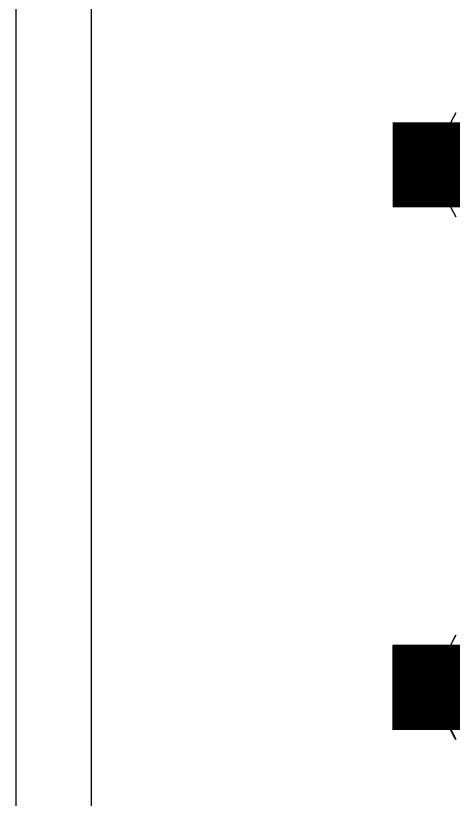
# Model space of a CAD drawing. Extents: x -11880 to 11880, y -14992 to 14992.
# Drawn here: x -11880 to -11647.8, y -13652.1 to -13236.2 of the extents above; entities that cross this region are included whole.
import ezdxf

# ---------------------------------------------------------------- set-up
doc = ezdxf.new("R2010")
doc.units = 0
doc.header["$MEASUREMENT"] = 0
for name, color, linetype in [('OUTLINE', 30, 'CONTINUOUS'), ('RDL1_FS', 34, 'CONTINUOUS'), ('RDL_BS', 160, 'CONTINUOUS')]:
    doc.layers.add(name, color=color, linetype=linetype)

msp = doc.modelspace()

# ---------------------------------------------------------------- linework, layer by layer
at = {"layer": 'OUTLINE'}
for points in [[(-11880, -14992.5), (11880, -14992.5), (11880, 14992.5), (-11880, 14992.5)], [(-11840, -14952.5), (11840, -14952.5), (11840, 14952.5), (-11840, 14952.5)]]:
    msp.add_lwpolyline(points, close=True, dxfattribs=at)
at = {"layer": 'RDL1_FS'}
for points in [[(-11679.998, -13315.36, 45, 45, 0), (-11607.998, -13315.36, 45, 45, 0)], [(-11679.998, -13592.485, 45, 45, 0), (-11607.998, -13592.485, 45, 45, 0)]]:
    msp.add_lwpolyline(points, format="xyseb", dxfattribs=at)
at = {"layer": 'RDL1_FS', "color": 241, "true_color": 0xf7abae}
msp.add_lwpolyline([(-11680.147, -13592.767, 45, 45, 0), (-11608.147, -13592.767, 45, 45, 0)], format="xyseb", dxfattribs=at)
at = {"layer": 'RDL_BS'}
for points in [[(-11646.383, -13343.137), (-11648.875, -13338.475), (-11650.906, -13333.565), (-11652.437, -13328.525), (-11653.483, -13323.298), (-11654, -13318.004), (-11654, -13312.716), (-11653.483, -13307.422), (-11652.437, -13302.195), (-11650.906, -13297.155), (-11648.875, -13292.245), (-11646.383, -13287.583)], [(-11646.383, -13620.262), (-11648.875, -13615.6), (-11650.906, -13610.69), (-11652.437, -13605.65), (-11653.483, -13600.423), (-11654, -13595.129), (-11654, -13589.841), (-11653.483, -13584.547), (-11652.437, -13579.32), (-11650.906, -13574.28), (-11648.875, -13569.37), (-11646.383, -13564.708)]]:
    msp.add_lwpolyline(points, dxfattribs=at)
at = {"layer": 'RDL_BS', "color": 241, "true_color": 0xf7abae}
msp.add_lwpolyline([(-11646.532, -13620.544), (-11649.024, -13615.882), (-11651.055, -13610.972), (-11652.586, -13605.932), (-11653.632, -13600.705), (-11654.149, -13595.411), (-11654.149, -13590.123), (-11653.632, -13584.829), (-11652.586, -13579.602), (-11651.055, -13574.562), (-11649.024, -13569.652), (-11646.532, -13564.99)], dxfattribs=at)

doc.saveas('drawing.dxf')
